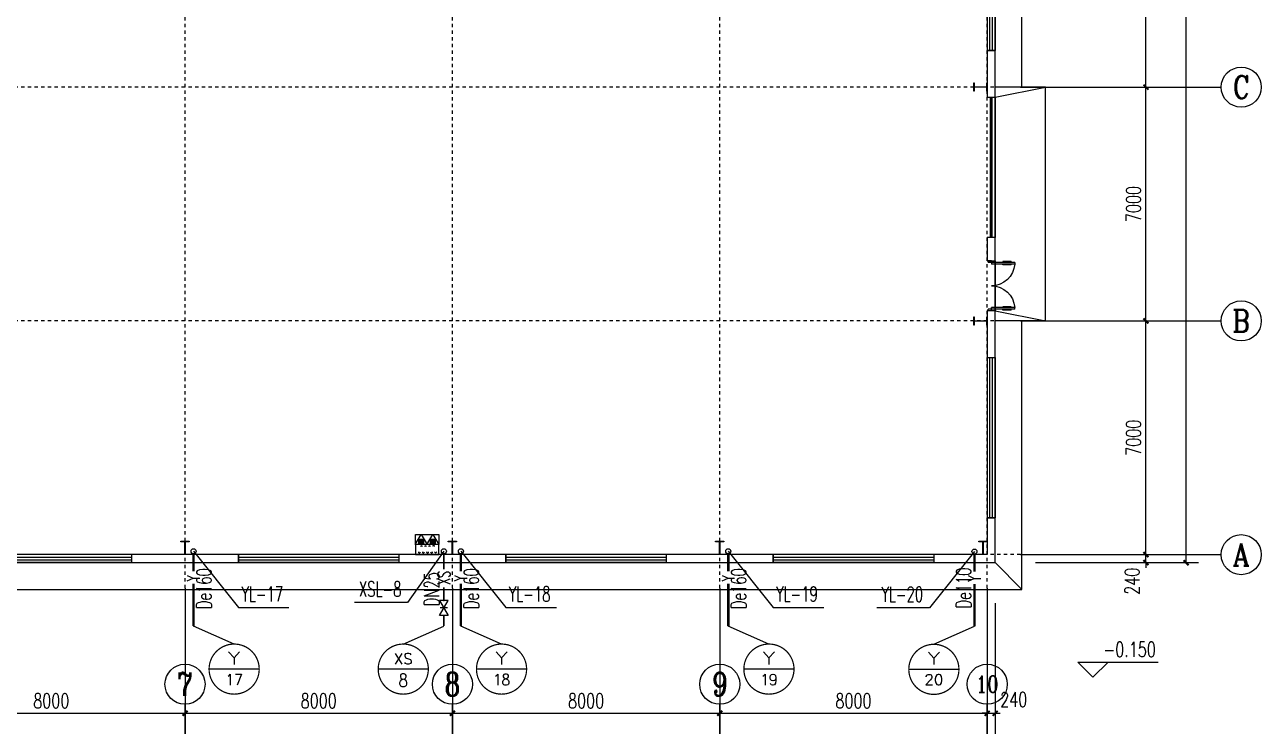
# Model space of a CAD drawing. Header units: millimetres. Extents: x 418357 to 841680, y 53918 to 109839.
# Drawn here: x 418408.06 to 418445.06, y 55163.3 to 55184.31 of the extents above; entities that cross this region are included whole.
import ezdxf
from ezdxf.enums import TextEntityAlignment as Align

# ---------------------------------------------------------------- set-up
doc = ezdxf.new("R2010")
doc.units = ezdxf.units.MM
doc.linetypes.add('DASH', pattern=[0.35, 0.25, -0.1])
doc.linetypes.add('DOTE', pattern=[2.42, 2, -0.2, 0.02, -0.2])
for name, color, linetype in [('0 - 梁柱', 3, 'Continuous'), ('AXIS', 171, 'Continuous'), ('AXIS_TEXT', 7, 'Continuous'), ('DIM_ELEV', 171, 'Continuous'), ('DIM_消防', 3, 'Continuous'), ('DIM_雨水', 3, 'Continuous'), ('DOTE', 8, 'DOTE'), ('GROUND', 150, 'Continuous'), ('JZ__灭火器', 6, 'Continuous'), ('PIPE-消防', 1, 'Continuous'), ('PIPE-雨水', 4, 'Continuous'), ('PUB_TEXT', 7, 'Continuous'), ('S_WALL', 9, 'Continuous'), ('STAIR', 3, 'Continuous'), ('TEXT_消防', 7, 'Continuous'), ('TEXT_雨水', 7, 'Continuous'), ('TWT_TEXT', 7, 'Continuous'), ('VALVE_消防', 7, 'Continuous'), ('VPIPE-消防', 1, 'Continuous'), ('VPIPE-雨水', 4, 'Continuous'), ('WALL-PARAPET', 6, 'Continuous'), ('WINDOW', 8, 'Continuous')]:
    doc.layers.add(name, color=color, linetype=linetype)
doc.styles.add('_TCH_AXIS', font='COMPLEX', dxfattribs={"bigfont": 'GBCBIG'})
doc.styles.add('_TCH_DIM', font='SIMPLEX', dxfattribs={"bigfont": 'GBCBIG'})
doc.styles.add('_TCH_DIM_T3', font='SIMPLEX', dxfattribs={"width": 0.705882, "bigfont": 'GBCBIG'})
doc.styles.add('_TWT_CIRCLE', font='COMPLEX', dxfattribs={"width": 1.1, "height": 3, "bigfont": 'HZTXT'})
doc.styles.add('_TWT_PIPEDN', font='SIMPLEX', dxfattribs={"width": 0.8, "height": 3, "bigfont": 'HZTXT'})
doc.styles.add('_TWT_PIPETEXT', font='COMPLEX', dxfattribs={"width": 0.8, "height": 2.5, "bigfont": 'HZTXT'})
doc.styles.add('_TWT_SERIAL', font='COMPLEX', dxfattribs={"width": 0.8, "height": 3, "bigfont": 'HZTXT'})
doc.styles.add('COMPLEX', font='COMPLEX')
doc.dimstyles.new('_TCH_ARCH&&150', dxfattribs={"dimtxt": 446.25, "dimasz": 150, "dimexe": 375, "dimexo": 450, "dimgap": 150, "dimtad": 1, "dimdec": 0, "dimzin": 0, "dimdsep": 46, "dimtxsty": '_TCH_DIM_T3', "dimblk": 'ARCHTICK', "dimcen": 0.09, "dimclrt": 7, "dimazin": 2, "dimtfac": 1, "dimtdec": 0, "dimtix": 1, "dimtmove": 2, "dimatfit": 3, "dimfxl": 0, "dimtolj": 1, "dimtzin": 0, "dimarcsym": 0})

# ---------------------------------------------------------------- blocks, each defined once
blk = doc.blocks.new('A$C670E4FA6')
at = {"layer": '0 - 梁柱'}
h = blk.add_hatch(color=256, dxfattribs=at)
h.paths.add_polyline_path([(125, 0), (0, 0), (0, 12), (120, 12), (120, 200), (125, 200)])
h.paths.add_polyline_path([(250, 0), (125, 0), (125, 200), (130, 200), (130, 12), (250, 12)])
h.paths.add_polyline_path([(250, 388), (130, 388), (130, 200), (125, 200), (125, 400), (250, 400)])
h.paths.add_polyline_path([(125, 200), (120, 200), (120, 388), (0, 388), (0, 400), (125, 400)])
blk.add_lwpolyline([(0, 400), (0, 388), (120, 388), (120, 12), (0, 12), (0, 0), (250, 0), (250, 12), (130, 12), (130, 388), (250, 388), (250, 400)], close=True, dxfattribs=at)
blk = doc.blocks.new('消防软管卷盘')
blk.add_lwpolyline([(4963954, 151899), (4963954, 150312), (4964641, 150312), (4964641, 151899)], close=True)
for points, const_width in [([(4964134, 151704), (4964482, 151704)], 1), ([(4964134, 151566), (4964482, 151566)], 1), ([(4964134, 151428), (4964482, 151428)], 1), ([(4964134, 151290), (4964482, 151290)], 1), ([(4964134, 151152), (4964482, 151152)], 1), ([(4964134, 151014), (4964482, 151014)], 0.1), ([(4964134, 150876), (4964482, 150876)], 1), ([(4964134, 150738), (4964482, 150738)], 1), ([(4964150, 150600), (4964499, 150600)], 1), ([(4964150, 150462), (4964499, 150462)], 1)]:
    blk.add_lwpolyline(points, dxfattribs=dict(const_width=const_width))
for centre, start, end in [((4964134, 151636), 90, 270), ((4964134, 151360), 90, 270), ((4964134, 151084), 90, 270), ((4964482, 151498), 270, 90), ((4964482, 151222), 270, 90), ((4964482, 150946), 270, 90), ((4964134, 150808), 90, 270), ((4964150, 150532), 90, 270), ((4964499, 150670), 270, 90)]:
    blk.add_arc(centre, 69, start, end)
blk = doc.blocks.new('手提式干粉灭火器')
h = blk.add_hatch()
h.set_pattern_fill('ANSI31', color=256, scale=225.365854, style=0)
h.set_pattern_definition([(45, (276289.086, 185586.136), (-19.9197154, 19.9197154), [])])
h.paths.add_polyline_path([(72, 158), (-72, 158), (-72, 19), (72, 19)])
for points in [[(0, 303), (-175, 0), (175, 0)], [(-72, 19), (72, 19), (72, 158), (-72, 158)]]:
    blk.add_lwpolyline(points, close=True)
blk = doc.blocks.new('92623')
blk.add_lwpolyline([(8910066, 83014), (8909273, 83014), (8909273, 82670), (8910066, 82670)], close=True)
at = {"xscale": -0.5, "yscale": 0.5, "zscale": 0.5, "rotation": 89.99999999998747}
blk.add_blockref('消防软管卷盘', (8985223, 2565334), dxfattribs=at)
at = {"layer": 'JZ__灭火器', "xscale": 1.141071624, "yscale": 1.141071624, "zscale": 1.141071624, "rotation": 180}
for p in [(8909466, 83014), (8909863, 83014)]:
    blk.add_blockref('手提式干粉灭火器', p, dxfattribs=at)
blk = doc.blocks.new('_ArchTick')
at = {"color": 0, "linetype": 'ByBlock', "const_width": 0.4}
blk.add_lwpolyline([(-0.5, -0.5), (0.5, 0.5)], dxfattribs=at)
blk = doc.blocks.new('*D206')
at = {"layer": 'AXIS', "color": 0, "lineweight": -2}
for p, q in [((430593, 67272), (430593, 62397)), ((503073, 67272), (503073, 62397)), ((430593, 62772), (503073, 62772))]:
    blk.add_line(p, q, dxfattribs=at)
at = {"layer": 'Defpoints', "color": 0, "lineweight": -2}
for p in [(430593, 67722), (503073, 67722), (503073, 62772)]:
    blk.add_point(p, dxfattribs=at)
at = {"layer": 'AXIS', "color": 0, "lineweight": -2, "xscale": 150, "yscale": 150, "zscale": 150, "rotation": 180}
blk.add_blockref('_ArchTick', (430593, 62772), dxfattribs=at)
at = {"layer": 'AXIS', "color": 0, "lineweight": -2, "xscale": 150, "yscale": 150, "zscale": 150}
blk.add_blockref('_ArchTick', (503073, 62772), dxfattribs=at)
at = {"layer": 'AXIS', "color": 7, "insert": (466833, 63145), "char_height": 446.2, "attachment_point": 5, "style": '_TCH_DIM_T3'}
blk.add_mtext('\\A1;72480', dxfattribs=at)
blk = doc.blocks.new('*D213')
at = {"layer": 'AXIS', "color": 0, "lineweight": -2}
for p, q in [((470833, 67272), (470833, 63597)), ((478833, 67272), (478833, 63597)), ((470833, 63972), (478833, 63972))]:
    blk.add_line(p, q, dxfattribs=at)
at = {"layer": 'Defpoints', "color": 0, "lineweight": -2}
for p in [(470833, 67722), (478833, 67722), (478833, 63972)]:
    blk.add_point(p, dxfattribs=at)
at = {"layer": 'AXIS', "color": 0, "lineweight": -2, "xscale": 150, "yscale": 150, "zscale": 150, "rotation": 180}
blk.add_blockref('_ArchTick', (470833, 63972), dxfattribs=at)
at = {"layer": 'AXIS', "color": 0, "lineweight": -2, "xscale": 150, "yscale": 150, "zscale": 150}
blk.add_blockref('_ArchTick', (478833, 63972), dxfattribs=at)
at = {"layer": 'AXIS', "color": 7, "insert": (474833, 64345), "char_height": 446.2, "attachment_point": 5, "style": '_TCH_DIM_T3'}
blk.add_mtext('\\A1;8000', dxfattribs=at)
blk = doc.blocks.new('*D214')
at = {"layer": 'AXIS', "color": 0, "lineweight": -2}
for p, q in [((478833, 67272), (478833, 63597)), ((486833, 67272), (486833, 63597)), ((478833, 63972), (486833, 63972))]:
    blk.add_line(p, q, dxfattribs=at)
at = {"layer": 'Defpoints', "color": 0, "lineweight": -2}
for p in [(478833, 67722), (486833, 67722), (486833, 63972)]:
    blk.add_point(p, dxfattribs=at)
at = {"layer": 'AXIS', "color": 0, "lineweight": -2, "xscale": 150, "yscale": 150, "zscale": 150, "rotation": 180}
blk.add_blockref('_ArchTick', (478833, 63972), dxfattribs=at)
at = {"layer": 'AXIS', "color": 0, "lineweight": -2, "xscale": 150, "yscale": 150, "zscale": 150}
blk.add_blockref('_ArchTick', (486833, 63972), dxfattribs=at)
at = {"layer": 'AXIS', "color": 7, "insert": (482833, 64345), "char_height": 446.2, "attachment_point": 5, "style": '_TCH_DIM_T3'}
blk.add_mtext('\\A1;8000', dxfattribs=at)
blk = doc.blocks.new('*D215')
at = {"layer": 'AXIS', "color": 0, "lineweight": -2}
for p, q in [((486833, 67272), (486833, 63597)), ((494833, 67272), (494833, 63597)), ((486833, 63972), (494833, 63972))]:
    blk.add_line(p, q, dxfattribs=at)
at = {"layer": 'Defpoints', "color": 0, "lineweight": -2}
for p in [(486833, 67722), (494833, 67722), (494833, 63972)]:
    blk.add_point(p, dxfattribs=at)
at = {"layer": 'AXIS', "color": 0, "lineweight": -2, "xscale": 150, "yscale": 150, "zscale": 150, "rotation": 180}
blk.add_blockref('_ArchTick', (486833, 63972), dxfattribs=at)
at = {"layer": 'AXIS', "color": 0, "lineweight": -2, "xscale": 150, "yscale": 150, "zscale": 150}
blk.add_blockref('_ArchTick', (494833, 63972), dxfattribs=at)
at = {"layer": 'AXIS', "color": 7, "insert": (490833, 64345), "char_height": 446.2, "attachment_point": 5, "style": '_TCH_DIM_T3'}
blk.add_mtext('\\A1;8000', dxfattribs=at)
blk = doc.blocks.new('*D216')
at = {"layer": 'AXIS', "color": 0, "lineweight": -2}
for p, q in [((494833, 67272), (494833, 63597)), ((502833, 67272), (502833, 63597)), ((494833, 63972), (502833, 63972))]:
    blk.add_line(p, q, dxfattribs=at)
at = {"layer": 'Defpoints', "color": 0, "lineweight": -2}
for p in [(494833, 67722), (502833, 67722), (502833, 63972)]:
    blk.add_point(p, dxfattribs=at)
at = {"layer": 'AXIS', "color": 0, "lineweight": -2, "xscale": 150, "yscale": 150, "zscale": 150, "rotation": 180}
blk.add_blockref('_ArchTick', (494833, 63972), dxfattribs=at)
at = {"layer": 'AXIS', "color": 0, "lineweight": -2, "xscale": 150, "yscale": 150, "zscale": 150}
blk.add_blockref('_ArchTick', (502833, 63972), dxfattribs=at)
at = {"layer": 'AXIS', "color": 7, "insert": (498833, 64345), "char_height": 446.2, "attachment_point": 5, "style": '_TCH_DIM_T3'}
blk.add_mtext('\\A1;8000', dxfattribs=at)
blk = doc.blocks.new('*D217')
at = {"layer": 'AXIS', "color": 0, "lineweight": -2}
for p, q in [((502833, 67272), (502833, 63597)), ((503073, 67272), (503073, 63597)), ((502833, 63972), (502683, 63972)), ((502833, 63972), (503073, 63972)), ((503073, 63972), (503223, 63972))]:
    blk.add_line(p, q, dxfattribs=at)
at = {"layer": 'Defpoints', "color": 0, "lineweight": -2}
for p in [(502833, 67722), (503073, 67722), (503073, 63972)]:
    blk.add_point(p, dxfattribs=at)
at = {"layer": 'AXIS', "color": 0, "lineweight": -2, "xscale": 150, "yscale": 150, "zscale": 150}
blk.add_blockref('_ArchTick', (502833, 63972), dxfattribs=at)
at = {"layer": 'AXIS', "color": 0, "lineweight": -2, "xscale": 150, "yscale": 150, "zscale": 150, "rotation": 180}
blk.add_blockref('_ArchTick', (503073, 63972), dxfattribs=at)
at = {"layer": 'AXIS', "color": 7, "insert": (503628, 64384), "char_height": 446.2, "attachment_point": 5, "style": '_TCH_DIM_T3'}
blk.add_mtext('\\A1;240', dxfattribs=at)
blk = doc.blocks.new('_AXISO')
blk.add_circle((0, 0), 0.5)
at = {"layer": 'AXIS_TEXT', "style": 'COMPLEX', "width": 1.041667}
blk.add_attdef('A', text='', height=0.56, dxfattribs=at).set_placement((-0.25, -0.28), (0.25, -0.28), align=Align.FIT)
blk = doc.blocks.new('*D241')
at = {"layer": 'AXIS', "color": 0, "lineweight": -2}
for p, q in [((504283, 110962), (509158, 110962)), ((508783, 68482), (508783, 110962)), ((504283, 68482), (509158, 68482))]:
    blk.add_line(p, q, dxfattribs=at)
at = {"layer": 'Defpoints', "color": 0, "lineweight": -2}
for p in [(503833, 110962), (508783, 110962), (503833, 68482)]:
    blk.add_point(p, dxfattribs=at)
at = {"layer": 'AXIS', "color": 0, "lineweight": -2, "xscale": 150, "yscale": 150, "zscale": 150}
for p, rotation in [((508783, 110962), 90), ((508783, 68482), 270)]:
    blk.add_blockref('_ArchTick', p, dxfattribs=dict(at, rotation=rotation))
at = {"layer": 'AXIS', "color": 7, "insert": (508410, 89722), "char_height": 446.2, "attachment_point": 5, "rotation": 90, "style": '_TCH_DIM_T3'}
blk.add_mtext('\\A1;42480', dxfattribs=at)
blk = doc.blocks.new('*D242')
at = {"layer": 'AXIS', "color": 0, "lineweight": -2}
for p, q in [((507583, 68722), (507583, 68872)), ((504283, 68722), (507958, 68722)), ((504283, 68482), (507958, 68482)), ((507583, 68482), (507583, 68722)), ((507583, 68482), (507583, 68332))]:
    blk.add_line(p, q, dxfattribs=at)
at = {"layer": 'Defpoints', "color": 0, "lineweight": -2}
for p in [(503833, 68722), (503833, 68482), (507583, 68722)]:
    blk.add_point(p, dxfattribs=at)
at = {"layer": 'AXIS', "color": 0, "lineweight": -2, "xscale": 150, "yscale": 150, "zscale": 150}
for p, rotation in [((507583, 68722), 270), ((507583, 68482), 90)]:
    blk.add_blockref('_ArchTick', p, dxfattribs=dict(at, rotation=rotation))
at = {"layer": 'AXIS', "color": 7, "insert": (507170, 67927), "char_height": 446.2, "attachment_point": 5, "rotation": 90, "style": '_TCH_DIM_T3'}
blk.add_mtext('\\A1;240', dxfattribs=at)
blk = doc.blocks.new('*D243')
at = {"layer": 'AXIS', "color": 0, "lineweight": -2}
for p, q in [((504283, 75722), (507958, 75722)), ((507583, 68722), (507583, 75722)), ((504283, 68722), (507958, 68722))]:
    blk.add_line(p, q, dxfattribs=at)
at = {"layer": 'Defpoints', "color": 0, "lineweight": -2}
for p in [(503833, 75722), (507583, 75722), (503833, 68722)]:
    blk.add_point(p, dxfattribs=at)
at = {"layer": 'AXIS', "color": 0, "lineweight": -2, "xscale": 150, "yscale": 150, "zscale": 150}
for p, rotation in [((507583, 75722), 90), ((507583, 68722), 270)]:
    blk.add_blockref('_ArchTick', p, dxfattribs=dict(at, rotation=rotation))
at = {"layer": 'AXIS', "color": 7, "insert": (507210, 72222), "char_height": 446.2, "attachment_point": 5, "rotation": 90, "style": '_TCH_DIM_T3'}
blk.add_mtext('\\A1;7000', dxfattribs=at)
blk = doc.blocks.new('*D244')
at = {"layer": 'AXIS', "color": 0, "lineweight": -2}
for p, q in [((504283, 82722), (507958, 82722)), ((507583, 75722), (507583, 82722)), ((504283, 75722), (507958, 75722))]:
    blk.add_line(p, q, dxfattribs=at)
at = {"layer": 'Defpoints', "color": 0, "lineweight": -2}
for p in [(503833, 82722), (507583, 82722), (503833, 75722)]:
    blk.add_point(p, dxfattribs=at)
at = {"layer": 'AXIS', "color": 0, "lineweight": -2, "xscale": 150, "yscale": 150, "zscale": 150}
for p, rotation in [((507583, 82722), 90), ((507583, 75722), 270)]:
    blk.add_blockref('_ArchTick', p, dxfattribs=dict(at, rotation=rotation))
at = {"layer": 'AXIS', "color": 7, "insert": (507210, 79222), "char_height": 446.2, "attachment_point": 5, "rotation": 90, "style": '_TCH_DIM_T3'}
blk.add_mtext('\\A1;7000', dxfattribs=at)
blk = doc.blocks.new('*D245')
at = {"layer": 'AXIS', "color": 0, "lineweight": -2}
for p, q in [((504283, 89722), (507958, 89722)), ((507583, 82722), (507583, 89722)), ((504283, 82722), (507958, 82722))]:
    blk.add_line(p, q, dxfattribs=at)
at = {"layer": 'Defpoints', "color": 0, "lineweight": -2}
for p in [(503833, 89722), (507583, 89722), (503833, 82722)]:
    blk.add_point(p, dxfattribs=at)
at = {"layer": 'AXIS', "color": 0, "lineweight": -2, "xscale": 150, "yscale": 150, "zscale": 150}
for p, rotation in [((507583, 89722), 90), ((507583, 82722), 270)]:
    blk.add_blockref('_ArchTick', p, dxfattribs=dict(at, rotation=rotation))
at = {"layer": 'AXIS', "color": 7, "insert": (507210, 86222), "char_height": 446.2, "attachment_point": 5, "rotation": 90, "style": '_TCH_DIM_T3'}
blk.add_mtext('\\A1;7000', dxfattribs=at)
blk = doc.blocks.new('$DorLib2D$00000213')
at = {"color": 0, "linetype": 'DASH', "const_width": 0.02}
blk.add_lwpolyline([(0.5, 0), (-0.5, 0)], dxfattribs=at)
blk = doc.blocks.new('$DorLib2D$00000011')
at = {"lineweight": 13}
for p, q in [((-0.483, 0.396), (-0.483, 0.235)), ((-0.417, 0.396), (-0.417, 0.235)), ((0.417, 0.396), (0.417, 0.235)), ((0.483, 0.396), (0.483, 0.235))]:
    blk.add_line(p, q, dxfattribs=at)
for p, q in [((-0.483, 0.396), (-0.467, 0.396)), ((-0.467, 0.471), (-0.467, -0.062)), ((-0.467, 0.471), (-0.433, 0.471)), ((-0.433, 0.471), (-0.433, 0.004)), ((-0.417, 0.396), (-0.433, 0.396)), ((0.417, 0.396), (0.433, 0.396)), ((0.433, 0.471), (0.433, 0.004)), ((0.467, 0.471), (0.433, 0.471)), ((0.467, 0.471), (0.467, -0.062)), ((0.483, 0.396), (0.467, 0.396)), ((-0.5, 0.004), (-0.433, 0.004)), ((-0.5, 0.004), (-0.5, -0.062)), ((-0.483, 0.235), (-0.467, 0.235)), ((-0.417, 0.235), (-0.433, 0.235)), ((0.417, 0.235), (0.433, 0.235)), ((0.5, 0.004), (0.433, 0.004)), ((0.483, 0.235), (0.467, 0.235)), ((0.5, 0.004), (0.5, -0.062)), ((-0.5, -0.062), (-0.467, -0.062)), ((0.5, -0.062), (0.467, -0.062))]:
    blk.add_line(p, q)
for centre, start, end in [((-0.467, 0.004), 0, 85.904), ((0.467, 0.004), 94.096, 180)]:
    blk.add_arc(centre, 0.467, start, end, dxfattribs=at)
blk = doc.blocks.new('$TCHSYS$WIN2D')
for p, q in [((-0.5, 0.5), (0.5, 0.5)), ((-0.5, 0.5), (-0.5, -0.5)), ((0.5, 0.5), (0.5, -0.5)), ((0.5, 0.1667), (-0.5, 0.1667)), ((0.5, -0.1667), (-0.5, -0.1667)), ((-0.5, -0.5), (0.5, -0.5))]:
    blk.add_line(p, q)
blk = doc.blocks.new('$VALVE$00000296')
for points in [[(-125, 72), (-125, -72), (125, 72), (125, -72), (-125, 72)], [(0, 60), (0, -64)]]:
    blk.add_lwpolyline(points)
for p in [(-125, 0), (125, 0)]:
    blk.add_point(p)
blk = doc.blocks.new('1325346')
at = {"layer": 'AXIS', "lineweight": -2}
for p, q in [((487034.4, 108597.2), (487034.4, 114597.2)), ((495034.4, 108597.2), (495034.4, 114597.2)), ((503034.4, 108597.2), (503034.4, 114597.2)), ((511034.4, 108597.2), (511034.4, 114597.2))]:
    blk.add_line(p, q, dxfattribs=at)
at = {"layer": 'AXIS'}
ref = blk.add_blockref('_AXISO', (487034.4, 115197.2), dxfattribs=dict(at, xscale=1200, yscale=1200, zscale=1200))
ref.add_attrib('A', '7', dxfattribs={"layer": 'AXIS_TEXT', "height": 698.9, "style": '_TCH_AXIS'}).set_placement((486801.4, 114847.7), (487267.4, 114847.7), align=Align.FIT)
ref = blk.add_blockref('_AXISO', (495034.4, 115197.2), dxfattribs=dict(at, xscale=1200, yscale=1200, zscale=1200))
ref.add_attrib('A', '8', dxfattribs={"layer": 'AXIS_TEXT', "height": 698.9, "style": '_TCH_AXIS'}).set_placement((494801.4, 114847.7), (495267.4, 114847.7), align=Align.FIT)
ref = blk.add_blockref('_AXISO', (503034.4, 115197.2), dxfattribs=dict(at, xscale=1200, yscale=1200, zscale=1200))
ref.add_attrib('A', '9', dxfattribs={"layer": 'AXIS_TEXT', "height": 698.9, "style": '_TCH_AXIS'}).set_placement((502801.4, 114847.7), (503267.4, 114847.7), align=Align.FIT)
ref = blk.add_blockref('_AXISO', (511034.4, 115197.2), dxfattribs=dict(at, xscale=1200, yscale=1200, zscale=1200))
ref.add_attrib('A', '10', dxfattribs={"layer": 'AXIS_TEXT', "height": 492.67, "style": '_TCH_AXIS'}).set_placement((510694.2, 114950.8), (511374.6, 114950.8), align=Align.FIT)
blk = doc.blocks.new('132423')
at = {"layer": 'AXIS', "lineweight": -2}
for p, q in [((503833, 82722), (509833, 82722)), ((503833, 75722), (509833, 75722)), ((503833, 68722), (509833, 68722)), ((478833, 67722), (478833, 61722)), ((486833, 67722), (486833, 61722)), ((494833, 67722), (494833, 61722)), ((502833, 67722), (502833, 61722))]:
    blk.add_line(p, q, dxfattribs=at)
at = {"layer": 'DIM_ELEV', "lineweight": -2}
for p, q in [((505998.3, 65053.2), (505548.3, 65503.2)), ((505548.3, 65503.2), (507947.8, 65503.2)), ((505998.3, 65053.2), (506448.3, 65503.2))]:
    blk.add_line(p, q, dxfattribs=at)
at = {"layer": 'DIM_消防', "lineweight": -2}
for p, q in [((486578.3, 68822.1), (485488.4, 67285.8)), ((485488.4, 67285.8), (483900.9, 67285.8)), ((481053.2, 65294.6), (479553.2, 65294.6)), ((486112.8, 65294.6), (484612.8, 65294.6)), ((489053.2, 65294.6), (487553.2, 65294.6)), ((497053.2, 65294.6), (495553.2, 65294.6)), ((501987.8, 65287.3), (500487.8, 65287.3))]:
    blk.add_line(p, q, dxfattribs=at)
at = {"layer": 'DIM_消防', "lineweight": -2, "const_width": 37.5}
for points in [[(481053.2, 65294.6, 1), (479553.2, 65294.6, 1)], [(486112.8, 65294.6, 1), (484612.8, 65294.6, 1)], [(489053.2, 65294.6, 1), (487553.2, 65294.6, 1)], [(497053.2, 65294.6, 1), (495553.2, 65294.6, 1)], [(501987.8, 65287.3, 1), (500487.8, 65287.3, 1)]]:
    blk.add_lwpolyline(points, format="xyb", close=True, dxfattribs=at)
at = {"layer": 'DIM_雨水', "lineweight": -2}
for p, q in [((479087.7, 68822.1), (480433.9, 67137.4)), ((487087.7, 68822.1), (488433.9, 67137.4)), ((495087.7, 68822.1), (496433.9, 67137.4)), ((502453.3, 68814.8), (501107.1, 67130.1)), ((480433.9, 67137.4), (481943.4, 67137.4)), ((488433.9, 67137.4), (489943.4, 67137.4)), ((496433.9, 67137.4), (497943.4, 67137.4)), ((501107.1, 67130.1), (499532.7, 67130.1))]:
    blk.add_line(p, q, dxfattribs=at)
at = {"layer": 'DOTE'}
for p, q in [((478833, 67722), (478833, 111722)), ((486833, 67722), (486833, 111722)), ((494833, 67722), (494833, 111722)), ((502833, 67722), (502833, 111722)), ((503833, 82722), (429833, 82722)), ((503833, 75722), (429833, 75722)), ((503833, 68722), (429833, 68722))]:
    blk.add_line(p, q, dxfattribs=at)
at = {"layer": 'GROUND', "color": 8, "lineweight": -2}
for p, q in [((503073, 82722), (503073, 96722)), ((503873, 82722), (503873, 96722)), ((503073, 68482), (503073, 75722)), ((503873, 67682), (503873, 75722)), ((470833, 68482), (503073, 68482)), ((503073, 68482), (503873, 67682)), ((470833, 67682), (503873, 67682))]:
    blk.add_line(p, q, dxfattribs=at)
at = {"layer": 'PIPE-消防', "linetype": 'Continuous', "lineweight": -2, "ltscale": 1.5, "const_width": 52.5}
for points in [[(486578.3, 68747.1), (486578.3, 68285.6)], [(486578.3, 67747.1), (486578.3, 67352.5)], [(486578.3, 66902.5), (486578.3, 66585.3)]]:
    blk.add_lwpolyline(points, dxfattribs=at)
at = {"layer": 'PIPE-雨水', "linetype": 'Continuous', "lineweight": -2, "ltscale": 1.5, "const_width": 75}
for points in [[(479087.7, 68747.1), (479087.7, 68219.2)], [(487087.7, 68747.1), (487087.7, 68219.2)], [(495087.7, 68747.1), (495087.7, 68219.2)], [(502453.3, 68739.8), (502453.3, 68211.9)], [(479087.7, 67852), (479087.7, 66585.3)], [(487087.7, 67852), (487087.7, 66585.3)], [(495087.7, 67852), (495087.7, 66585.3)], [(502453.3, 67844.8), (502453.3, 66578)]]:
    blk.add_lwpolyline(points, dxfattribs=at)
at = {"layer": 'S_WALL', "color": 3}
for p, q in [((480303.2, 66044.6), (479087.7, 66585.3)), ((485362.8, 66044.6), (486578.3, 66585.3)), ((488303.2, 66044.6), (487087.7, 66585.3)), ((496303.2, 66044.6), (495087.7, 66585.3)), ((501237.8, 66037.3), (502453.3, 66578))]:
    blk.add_line(p, q, dxfattribs=at)
at = {"layer": 'STAIR', "color": 8, "lineweight": -2}
for p, q in [((504573, 82722), (503073, 82722)), ((503073, 75722), (503073, 82722)), ((503073, 82422), (504573, 82722)), ((504573, 75722), (504573, 82722)), ((503073, 76022), (504573, 75722)), ((504573, 75722), (503073, 75722))]:
    blk.add_line(p, q, dxfattribs=at)
at = {"layer": 'VPIPE-消防', "linetype": 'Continuous', "lineweight": -2}
blk.add_circle((486578.3, 68822.1), 75, dxfattribs=at)
at = {"layer": 'VPIPE-雨水', "linetype": 'Continuous', "lineweight": -2}
for centre in [(479087.7, 68822.1), (487087.7, 68822.1), (495087.7, 68822.1), (502453.3, 68814.8)]:
    blk.add_circle(centre, 75, dxfattribs=at)
at = {"layer": 'WALL-PARAPET', "lineweight": -2}
for p, q in [((502833, 83822), (502833, 82422)), ((503073, 83822), (502833, 83822)), ((503073, 82422), (503073, 83822)), ((502833, 82422), (503073, 82422)), ((502833, 78222), (502833, 77522)), ((503073, 78222), (502833, 78222)), ((503073, 77522), (503073, 78222)), ((502833, 77522), (503073, 77522)), ((502833, 76022), (502833, 74622)), ((503073, 76022), (502833, 76022)), ((503073, 74622), (503073, 76022)), ((502833, 74622), (503073, 74622)), ((503073, 69822), (502833, 69822)), ((502833, 69822), (502833, 68722)), ((503073, 68482), (503073, 69822)), ((480433, 68722), (477233, 68722)), ((477233, 68722), (477233, 68482)), ((477233, 68482), (480433, 68482)), ((480433, 68482), (480433, 68722)), ((488433, 68722), (485233, 68722)), ((485233, 68722), (485233, 68482)), ((485233, 68482), (488433, 68482)), ((488433, 68482), (488433, 68722)), ((496433, 68722), (493233, 68722)), ((493233, 68722), (493233, 68482)), ((493233, 68482), (496433, 68482)), ((496433, 68482), (496433, 68722)), ((502833, 68722), (501233, 68722)), ((501233, 68722), (501233, 68482)), ((501233, 68482), (503073, 68482))]:
    blk.add_line(p, q, dxfattribs=at)
at = {"layer": 'WINDOW', "lineweight": -2}
for p, q in [((503073, 82422), (503073, 78222)), ((503073, 77522), (503073, 76022))]:
    blk.add_line(p, q, dxfattribs=at)
at = {"xscale": -0.882, "yscale": 0.882, "zscale": 0.882, "rotation": 180}
blk.add_blockref('92623', (-7372250, 142243), dxfattribs=at)
at = {"layer": '0 - 梁柱', "xscale": -1, "rotation": 90}
for p in [(502833, 82847), (502833, 75847)]:
    blk.add_blockref('A$C670E4FA6', p, dxfattribs=at)
at = {"layer": '0 - 梁柱', "xscale": -1}
for p in [(478958, 68722), (486958, 68722), (494958, 68722), (502833, 68722)]:
    blk.add_blockref('A$C670E4FA6', p, dxfattribs=at)
at = {"layer": 'AXIS'}
ref = blk.add_blockref('_AXISO', (510433, 82722), dxfattribs=dict(at, xscale=1200, yscale=1200, zscale=1200))
ref.add_attrib('A', 'C', dxfattribs={"layer": 'AXIS_TEXT', "height": 683.5, "style": '_TCH_AXIS'}).set_placement((510188.9, 82380.2), (510677.1, 82380.2), align=Align.FIT)
ref = blk.add_blockref('_AXISO', (510433, 75722), dxfattribs=dict(at, xscale=1200, yscale=1200, zscale=1200))
ref.add_attrib('A', 'B', dxfattribs={"layer": 'AXIS_TEXT', "height": 652.9, "style": '_TCH_AXIS'}).set_placement((510168.7, 75395.5), (510697.2, 75395.5), align=Align.FIT)
ref = blk.add_blockref('_AXISO', (510433, 68722), dxfattribs=dict(at, xscale=1200, yscale=1200, zscale=1200))
ref.add_attrib('A', 'A', dxfattribs={"layer": 'AXIS_TEXT', "height": 668.2, "style": '_TCH_AXIS', "width": 0.888889}).set_placement((510178.4, 68387.9), (510687.5, 68387.9), align=Align.FIT)
at = {"layer": 'VALVE_消防', "lineweight": -2, "xscale": -1.8, "yscale": 1.8, "zscale": 1.8, "rotation": 270}
blk.add_blockref('$VALVE$00000296', (486578.3, 67127.5), dxfattribs=at)
at = {"layer": 'WINDOW'}
for name, p, xscale, yscale, zscale, rotation in [('$TCHSYS$WIN2D', (502953, 86222), 4800, -240, 4800, 270), ('$DorLib2D$00000213', (502953, 80322), 4200, -4200, 4200, 270), ('$DorLib2D$00000011', (502953, 76772), -1500, 1500, -1500, 270), ('$TCHSYS$WIN2D', (502953, 72222), 4800, -240, 4800, 270), ('$TCHSYS$WIN2D', (474833, 68602), 4800, -240, 4800, 179.9999999999999), ('$TCHSYS$WIN2D', (482833, 68602), 4800, -240, 4800, 179.9999999999999), ('$TCHSYS$WIN2D', (490833, 68602), 4800, -240, 4800, 179.9999999999999), ('$TCHSYS$WIN2D', (498833, 68602), 4800, -240, 4800, 179.9999999999999)]:
    blk.add_blockref(name, p, dxfattribs=dict(at, xscale=xscale, yscale=yscale, zscale=zscale, rotation=rotation))
at = {"layer": 'DIM_消防', "color": 7, "lineweight": -2, "style": '_TWT_CIRCLE'}
for s, height, p, p2 in [('Y', 372.7, (480117.7, 65436.2), (480488.6, 65436.2)), ('XS', 317.96, (485079.7, 65445.2), (485645.9, 65445.2)), ('Y', 372.7, (488117.7, 65436.2), (488488.6, 65436.2)), ('Y', 372.7, (496117.7, 65436.2), (496488.6, 65436.2)), ('Y', 372.7, (501052.3, 65428.9), (501423.3, 65428.9)), ('17', 336.64, (480047.5, 64810.6), (480558.9, 64810.6)), ('8', 388.1, (485220.5, 64767.2), (485505.1, 64767.2)), ('18', 336.64, (488047.5, 64810.6), (488558.9, 64810.6)), ('19', 336.64, (496047.5, 64810.6), (496558.9, 64810.6)), ('20', 317.96, (500954.7, 64818.7), (501520.9, 64818.7))]:
    blk.add_text(s, height=height, dxfattribs=at).set_placement(p, p2, align=Align.FIT)
at = {"layer": 'PUB_TEXT', "lineweight": -2, "style": '_TCH_DIM', "width": 0.705882}
blk.add_text('-0.150', height=446.25, dxfattribs=at).set_placement((506312.8, 65660.7))
at = {"layer": 'TEXT_消防', "linetype": 'Continuous', "lineweight": -2, "style": '_TWT_PIPEDN', "width": 0.64}
blk.add_text('DN25', height=450, rotation=90, dxfattribs=at).set_placement((486439.1, 67175.7))
at = {"layer": 'TEXT_消防', "lineweight": -2, "style": '_TWT_PIPETEXT', "width": 0.64}
blk.add_text('XS', height=375, rotation=90, dxfattribs=at).set_placement((486765.8, 67822.1))
at = {"layer": 'TEXT_雨水', "lineweight": -2, "style": '_TWT_PIPETEXT', "width": 0.64}
for p in [(479275.2, 67927), (487275.2, 67927), (495275.2, 67927), (502640.8, 67919.8)]:
    blk.add_text('Y', height=375, rotation=90, dxfattribs=at).set_placement(p)
at = {"layer": 'TEXT_雨水', "linetype": 'Continuous', "lineweight": -2, "style": '_TWT_PIPEDN', "width": 0.64}
for s, p in [('De160', (479626.2, 67093.4)), ('De160', (487626.2, 67093.4)), ('De160', (495626.2, 67093.4)), ('De110', (502358, 67113.5))]:
    blk.add_text(s, height=450, rotation=90, dxfattribs=at).set_placement(p)
at = {"layer": 'TWT_TEXT', "lineweight": -2, "style": '_TWT_SERIAL', "width": 0.64}
for s, p in [('YL-17', (480519.3, 67317.4)), ('XSL-8', (484035.9, 67465.8)), ('YL-18', (488519.3, 67317.4)), ('YL-19', (496519.3, 67317.4)), ('YL-20', (499667.7, 67310.1))]:
    blk.add_text(s, height=450, dxfattribs=at).set_placement(p)
at = {"layer": 'AXIS'}
for p1, p2, distance, picture, middle in [((503833, 68482), (503833, 110962), -4950, '*D241', (508409.9, 89722)), ((503833, 82722), (503833, 89722), -3750, '*D245', (507209.9, 86222)), ((503833, 75722), (503833, 82722), -3750, '*D244', (507209.9, 79222)), ((503833, 68722), (503833, 75722), -3750, '*D243', (507209.9, 72222)), ((430593, 67722), (503073, 67722), -4950, '*D206', (466833, 63145.1)), ((470833, 67722), (478833, 67722), -3750, '*D213', (474833, 64345.1)), ((478833, 67722), (486833, 67722), -3750, '*D214', (482833, 64345.1)), ((486833, 67722), (494833, 67722), -3750, '*D215', (490833, 64345.1)), ((494833, 67722), (502833, 67722), -3750, '*D216', (498833, 64345.1))]:
    dim = blk.add_aligned_dim(p1=p1, p2=p2, distance=distance, dimstyle='_TCH_ARCH&&150', dxfattribs=at)
    dim.commit()
    dim.dimension.update_dxf_attribs({"geometry": picture, "text_midpoint": middle})
for base, p1, p2, angle, picture, middle in [((507583, 68722), (503833, 68482), (503833, 68722), 90, '*D242', (507170.5, 67927)), ((503073, 63972), (502833, 67722), (503073, 67722), 0, '*D217', (503628, 64384.5))]:
    dim = blk.add_linear_dim(base=base, p1=p1, p2=p2, angle=angle, dimstyle='_TCH_ARCH&&150', dxfattribs=at)
    dim.commit()
    dim.dimension.update_dxf_attribs({"geometry": picture, "text_midpoint": middle, "dimtype": 161})

msp = doc.modelspace()

# ---------------------------------------------------------------- block references
at = {"layer": 'Defpoints', "lineweight": -2, "xscale": 0.001, "yscale": 0.001, "zscale": 0.001}
for name, p in [('132423', (417934.025, 55099.718)), ('1325346', (417925.824, 55049.363))]:
    msp.add_blockref(name, p, dxfattribs=at)

doc.saveas('drawing.dxf')
